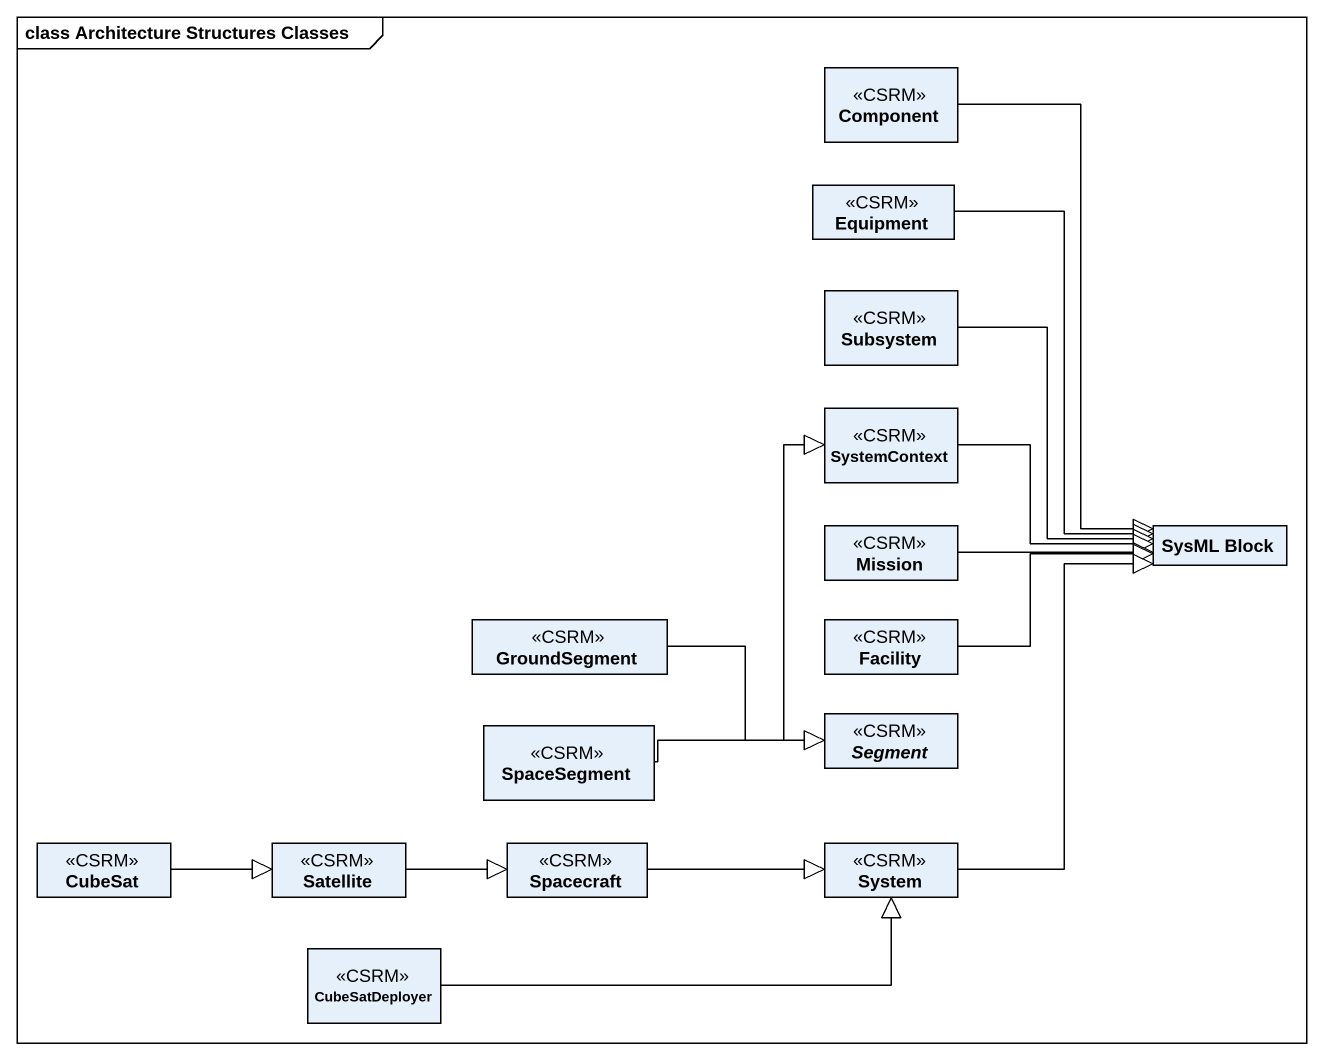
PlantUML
@startuml
mainframe class Architecture Structures Classes
hide circle
hide empty members
class "Component" as Component_ <<CSRM>>
class Equipment <<CSRM>>
class Subsystem <<CSRM>>
class SystemContext <<CSRM>>
class Mission <<CSRM>>
class "SysML Block" as SysML_Block
class GroundSegment <<CSRM>>
class Facility <<CSRM>>
class SpaceSegment <<CSRM>>
abstract class Segment <<CSRM>>
class CubeSat <<CSRM>>
class Satellite <<CSRM>>
class Spacecraft <<CSRM>>
class System <<CSRM>>
class CubeSatDeployer <<CSRM>>
Component_ --|> SysML_Block
Equipment --|> SysML_Block
Subsystem --|> SysML_Block
SystemContext -right-|> SysML_Block
Mission -right-|> SysML_Block
GroundSegment -right-|> Segment
Facility -right-|> SysML_Block
SpaceSegment -right-|> Segment
Segment -up-|> SystemContext
CubeSat -right-|> Satellite
Satellite -right-|> Spacecraft
Spacecraft -right-|> System
System -up-|> SysML_Block
CubeSatDeployer -right-|> System
@enduml
